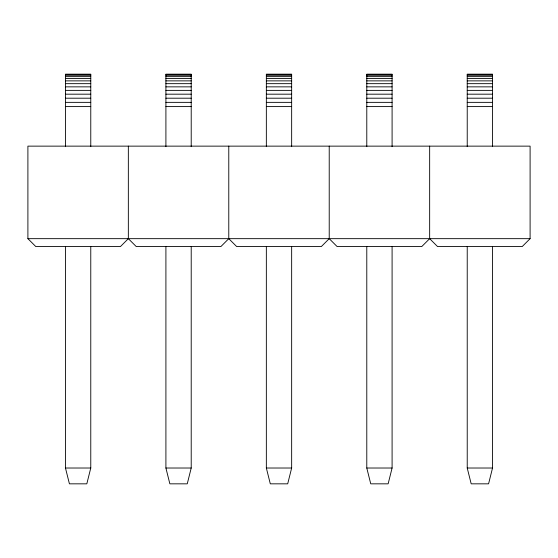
<?xml version="1.0" encoding="UTF-8"?>
<svg xmlns="http://www.w3.org/2000/svg" width="558" height="558" viewBox="0 0 558 558"><rect width="100%" height="100%" fill="white"/><g stroke="black" fill="none" stroke-linecap="round" stroke-linejoin="round"><path stroke-width="0.84" d="M90.773 246.573L90.773 468.016L86.818 483.835L69.422 483.835L65.467 468.016L65.467 246.573M191.213 246.573L191.213 468.016L187.258 483.835L169.862 483.835L165.907 468.016L165.907 246.573M291.653 246.573L291.653 468.016L287.698 483.835L270.302 483.835L266.347 468.016L266.347 246.573M392.093 246.573L392.093 468.016L388.138 483.835L370.742 483.835L366.787 468.016L366.787 246.573M492.533 246.573L492.533 468.016L488.578 483.835L471.182 483.835L467.227 468.016L467.227 246.573M128.34 146.133L128.34 238.664L120.43 246.573L35.81 246.573L27.9 238.664L27.9 146.133L530.1 146.133L530.1 238.664L522.19 246.573L437.57 246.573L429.66 238.664L429.66 146.133M228.78 146.133L228.78 238.664L220.87 246.573L136.25 246.573L128.34 238.664M329.22 146.133L329.22 238.664L321.31 246.573L236.69 246.573L228.78 238.664M429.66 238.664L421.75 246.573L337.13 246.573L329.22 238.664M65.467 74.444L90.773 74.444M165.907 74.444L191.213 74.444M266.347 74.444L291.653 74.444M366.787 74.444L392.093 74.444M467.227 74.444L492.533 74.444M65.467 75.274L90.773 75.274M165.907 75.274L191.213 75.274M266.347 75.274L291.653 75.274M366.787 75.274L392.093 75.274M467.227 75.274L492.533 75.274M65.467 76.634L90.773 76.634M165.907 76.634L191.213 76.634M266.347 76.634L291.653 76.634M366.787 76.634L392.093 76.634M467.227 76.634L492.533 76.634M65.467 78.511L90.773 78.511M165.907 78.511L191.213 78.511M266.347 78.511L291.653 78.511M366.787 78.511L392.093 78.511M467.227 78.511L492.533 78.511M65.467 80.868L90.773 80.868M165.907 80.868L191.213 80.868M266.347 80.868L291.653 80.868M366.787 80.868L392.093 80.868M467.227 80.868L492.533 80.868M65.467 83.665L90.773 83.665M165.907 83.665L191.213 83.665M266.347 83.665L291.653 83.665M366.787 83.665L392.093 83.665M467.227 83.665L492.533 83.665M65.467 86.853L90.773 86.853M165.907 86.853L191.213 86.853M266.347 86.853L291.653 86.853M366.787 86.853L392.093 86.853M467.227 86.853L492.533 86.853M65.467 90.375L90.773 90.375M165.907 90.375L191.213 90.375M266.347 90.375L291.653 90.375M366.787 90.375L392.093 90.375M467.227 90.375L492.533 90.375M65.467 94.183L90.773 94.183M165.907 94.183L191.213 94.183M266.347 94.183L291.653 94.183M366.787 94.183L392.093 94.183M467.227 94.183L492.533 94.183M65.467 98.201L90.773 98.201M165.907 98.201L191.213 98.201M266.347 98.201L291.653 98.201M366.787 98.201L392.093 98.201M467.227 98.201L492.533 98.201M65.467 102.358L90.773 102.358M165.907 102.358L191.213 102.358M266.347 102.358L291.653 102.358M366.787 102.358L392.093 102.358M467.227 102.358L492.533 102.358M65.467 106.592L90.773 106.592M165.907 106.592L191.213 106.592M266.347 106.592L291.653 106.592M366.787 106.592L392.093 106.592M467.227 106.592L492.533 106.592M27.9 238.664L530.1 238.664M65.467 468.016L90.773 468.016M165.907 468.016L191.213 468.016M266.347 468.016L291.653 468.016M366.787 468.016L392.093 468.016M467.227 468.016L492.533 468.016M492.533 146.67L492.533 74.165L467.227 74.165L467.227 146.67M392.093 146.67L392.093 74.165L366.787 74.165L366.787 146.67M291.653 146.67L291.653 74.165L266.347 74.165L266.347 146.67M191.213 146.67L191.213 74.165L165.907 74.165L165.907 146.67M90.773 146.67L90.773 74.165L65.467 74.165L65.467 146.67"/></g></svg>
